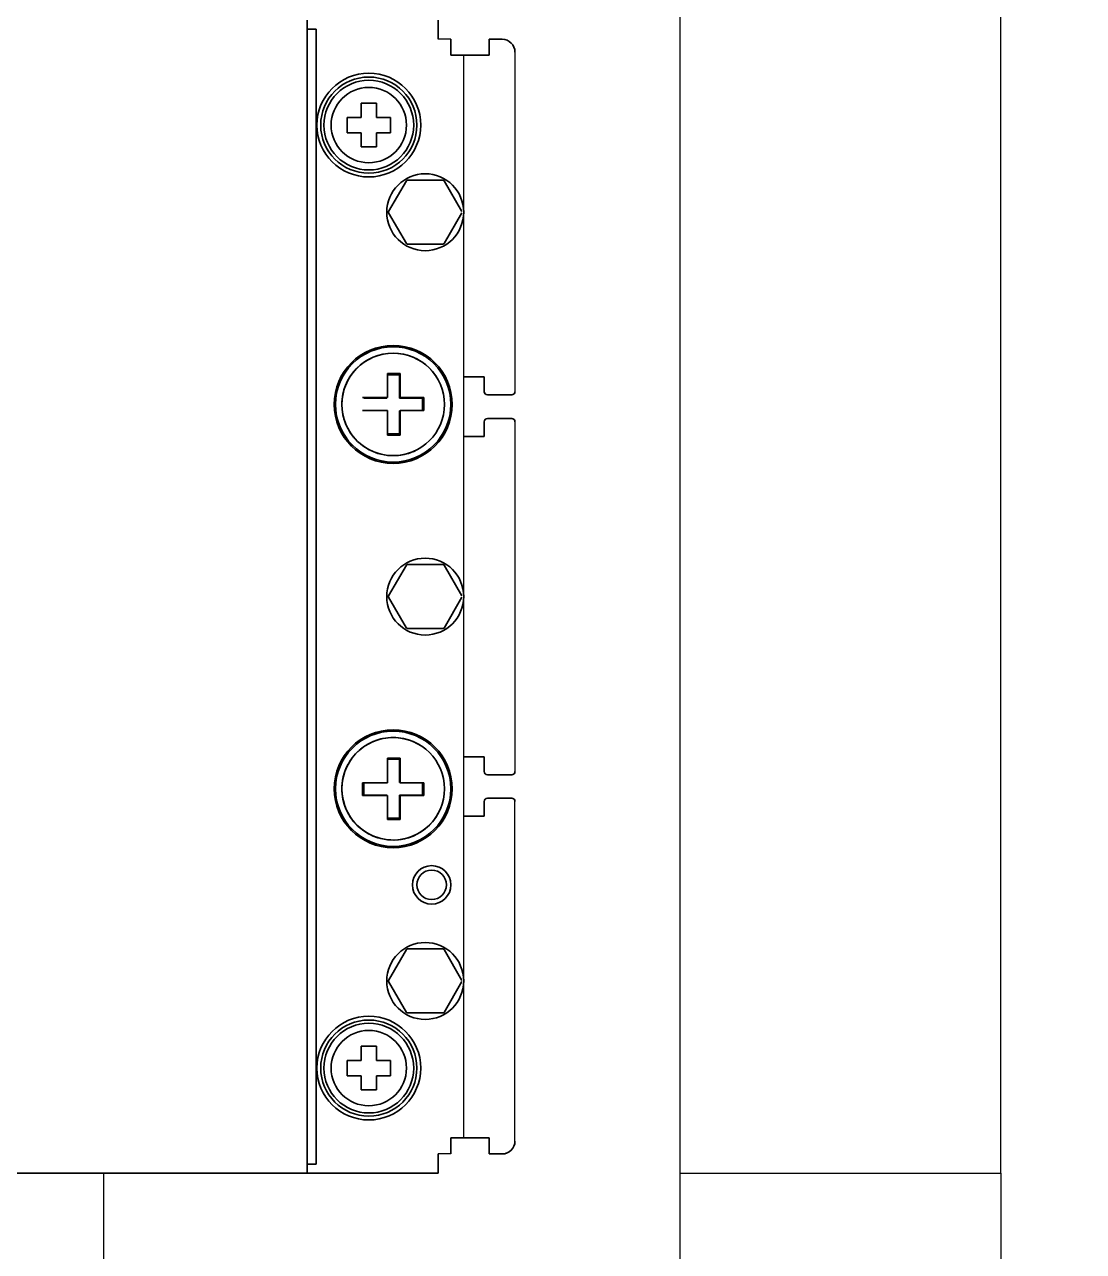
# Model space of a CAD drawing. Header units: millimetres. Extents: x 0 to 840, y -1485 to 297.
# Drawn here: x 76.87 to 85.13, y -1358.74 to -1349.16 of the extents above; entities that cross this region are included whole.
import ezdxf

# ---------------------------------------------------------------- set-up
doc = ezdxf.new("R2010")
doc.units = ezdxf.units.MM

# ---------------------------------------------------------------- blocks, each defined once
blk = doc.blocks.new('Barra 25x5mm')
at = {"color": 6}
for points in [[(-5.75, 0), (-8.25, 0), (-8.25, 2.5), (-5.75, 2.5)], [(1.25, 0), (-1.25, 0), (-1.25, 2.5), (1.25, 2.5)], [(8.25, 0), (5.75, 0), (5.75, 2.5), (8.25, 2.5)]]:
    blk.add_lwpolyline(points, close=True, dxfattribs=at)
for centre in [(-7, 1.25), (0, 1.25), (7, 1.25)]:
    blk.add_circle(centre, 0.5457)
blk = doc.blocks.new('XT2_3P ABB')
for p, q in [((-4.25, 13), (-1.5992, 13)), ((-1.365, 13), (1.365, 13)), ((4.25, 13), (1.5992, 13)), ((4.225, 12.6), (-4.225, 12.6)), ((-4.35, 12.5), (-4.35, 12.4)), ((4.35, 12.5), (4.35, 12.4))]:
    blk.add_line(p, q)
at = {"lineweight": 35, "ltscale": 0.0475}
for p, q in [((-1.5742, 12.975), (-1.5742, 12.785)), ((-1.39, 12.785), (-1.39, 12.975)), ((1.39, 12.975), (1.39, 12.785)), ((1.5742, 12.975), (1.5742, 12.785))]:
    blk.add_line(p, q, dxfattribs=at)
at = {"lineweight": 35, "ltscale": 0.025}
for p, q in [((-4.35, 12.8), (-4.35, 12.9)), ((4.35, 12.8), (4.35, 12.9)), ((-4.35, 12.8), (-4.25, 12.8)), ((4.35, 12.8), (4.25, 12.8)), ((-4.5, 12.4), (-4.4, 12.4)), ((4.4, 12.4), (4.5, 12.4)), ((-1.5536, 12.29), (-1.4536, 12.29)), ((1.5536, 12.29), (1.4536, 12.29)), ((-1.74, 12.0057), (-1.74, 12.1057)), ((-1.26, 12.1057), (-1.26, 12.0057)), ((1.26, 12.1057), (1.26, 12.0057)), ((1.74, 12.0057), (1.74, 12.1057)), ((1.5536, 11.81), (1.4536, 11.81)), ((-4.43, 11.45), (-4.33, 11.45)), ((4.33, 11.45), (4.43, 11.45)), ((-4.5, 11.38), (-4.4, 11.38)), ((4.4, 11.38), (4.5, 11.38))]:
    blk.add_line(p, q, dxfattribs=at)
at = {"lineweight": 35, "ltscale": 0.03125}
for p, q in [((-4.225, 12.8), (-4.35, 12.8)), ((4.225, 12.8), (4.35, 12.8)), ((-4.35, 12.5), (-4.225, 12.5)), ((4.225, 12.5), (4.35, 12.5))]:
    blk.add_line(p, q, dxfattribs=at)
at = {"lineweight": 35, "ltscale": 0.00625}
for p, q in [((-4.225, 12.8), (-4.25, 12.8)), ((4.225, 12.8), (4.25, 12.8))]:
    blk.add_line(p, q, dxfattribs=at)
at = {"lineweight": 35, "ltscale": 0.075}
for p, q in [((-4.225, 12.5), (-4.225, 12.8)), ((4.225, 12.5), (4.225, 12.8))]:
    blk.add_line(p, q, dxfattribs=at)
at = {"lineweight": 35, "ltscale": 0.02875}
for p, q in [((-1.5992, 12.76), (-1.7142, 12.76)), ((-1.5992, 12.76), (-1.7142, 12.76)), ((-1.365, 12.76), (-1.25, 12.76)), ((-1.365, 12.76), (-1.25, 12.76)), ((1.365, 12.76), (1.25, 12.76)), ((1.365, 12.76), (1.25, 12.76)), ((1.5992, 12.76), (1.7142, 12.76)), ((1.5992, 12.76), (1.7142, 12.76))]:
    blk.add_line(p, q, dxfattribs=at)
at = {"lineweight": 35, "ltscale": 0.04}
for p, q in [((-1.7142, 12.76), (-1.7142, 12.6)), ((-1.25, 12.76), (-1.25, 12.6)), ((1.25, 12.76), (1.25, 12.6)), ((1.7142, 12.76), (1.7142, 12.6))]:
    blk.add_line(p, q, dxfattribs=at)
at = {"lineweight": 35, "ltscale": 0.069455}
for p, q in [((-3.2453, 12.4471), (-3.0047, 12.586)), ((-2.9953, 12.586), (-2.7547, 12.4471)), ((-0.2453, 12.4471), (-0.0047, 12.586)), ((0.0047, 12.586), (0.2453, 12.4471)), ((2.7547, 12.4471), (2.9953, 12.586)), ((3.0047, 12.586), (3.2453, 12.4471)), ((-3.25, 12.1611), (-3.25, 12.4389)), ((-2.75, 12.4389), (-2.75, 12.1611)), ((-0.25, 12.1611), (-0.25, 12.4389)), ((0.25, 12.4389), (0.25, 12.1611)), ((2.75, 12.1611), (2.75, 12.4389)), ((3.25, 12.4389), (3.25, 12.1611)), ((-3.0047, 12.014), (-3.2453, 12.1529)), ((-2.7547, 12.1529), (-2.9953, 12.014)), ((-0.0047, 12.014), (-0.2453, 12.1529)), ((0.2453, 12.1529), (0.0047, 12.014)), ((2.9953, 12.014), (2.7547, 12.1529)), ((3.2453, 12.1529), (3.0047, 12.014))]:
    blk.add_line(p, q, dxfattribs=at)
at = {"lineweight": 35, "ltscale": 0.0125}
for p, q in [((-4.4, 12.4), (-4.35, 12.4)), ((4.4, 12.4), (4.35, 12.4)), ((-1.55, 12.28), (-1.5, 12.28)), ((1.55, 12.28), (1.5, 12.28)), ((1.55, 11.82), (1.5, 11.82)), ((-4.25, 11.38), (-4.2, 11.38)), ((4.2, 11.38), (4.25, 11.38))]:
    blk.add_line(p, q, dxfattribs=at)
at = {"color": 7, "lineweight": 35}
blk.add_line((4.5, 0.6), (4.5, 12.4), dxfattribs=at)
blk.add_line((4.5, 0.6), (4.5, 12.4), dxfattribs=at)
at = {"lineweight": 35, "ltscale": 0.046067}
for p, q in [((-1.5536, 12.29), (-1.5536, 12.1057)), ((-1.4536, 12.29), (-1.4536, 12.1057)), ((1.4536, 12.29), (1.4536, 12.1057)), ((1.5536, 12.29), (1.5536, 12.1057))]:
    blk.add_line(p, q, dxfattribs=at)
at = {"lineweight": 35, "ltscale": 0.034619}
for p, q in [((-1.55, 12.28), (-1.55, 12.1415)), ((1.55, 12.28), (1.55, 12.1415))]:
    blk.add_line(p, q, dxfattribs=at)
at = {"lineweight": 35, "ltscale": 0.011593}
for p, q in [((-1.4536, 12.28), (-1.5, 12.28)), ((1.4536, 12.28), (1.5, 12.28)), ((1.4536, 11.82), (1.5, 11.82))]:
    blk.add_line(p, q, dxfattribs=at)
at = {"lineweight": 35, "ltscale": 0.046593}
for p, q in [((-1.5536, 12.1057), (-1.74, 12.1057)), ((1.5536, 12.1057), (1.74, 12.1057))]:
    blk.add_line(p, q, dxfattribs=at)
at = {"lineweight": 35, "ltscale": 0.023567}
for p, q in [((-1.73, 12.1), (-1.73, 12.0057)), ((-1.27, 12.0057), (-1.27, 12.1)), ((1.27, 12.0057), (1.27, 12.1)), ((1.73, 12.1), (1.73, 12.0057))]:
    blk.add_line(p, q, dxfattribs=at)
at = {"lineweight": 35, "ltscale": 0.045}
for p, q in [((-1.73, 12.1), (-1.55, 12.1)), ((-1.27, 12.1), (-1.45, 12.1)), ((1.27, 12.1), (1.45, 12.1)), ((1.73, 12.1), (1.55, 12.1)), ((-1.55, 11.82), (-1.55, 12)), ((1.55, 11.82), (1.55, 12))]:
    blk.add_line(p, q, dxfattribs=at)
at = {"lineweight": 35, "ltscale": 0.010381}
for p, q in [((-1.55, 12.1415), (-1.55, 12.1)), ((1.55, 12.1415), (1.55, 12.1))]:
    blk.add_line(p, q, dxfattribs=at)
at = {"lineweight": 35, "ltscale": 0.013912}
for p, q in [((-1.4536, 12.1057), (-1.398, 12.1057)), ((1.4536, 12.1057), (1.398, 12.1057))]:
    blk.add_line(p, q, dxfattribs=at)
at = {"lineweight": 35, "ltscale": 0.001433}
for p, q in [((-1.45, 12.1057), (-1.45, 12.1)), ((1.45, 12.1057), (1.45, 12.1))]:
    blk.add_line(p, q, dxfattribs=at)
at = {"lineweight": 35, "ltscale": 0.034495}
for p, q in [((-1.398, 12.1057), (-1.26, 12.1057)), ((1.398, 12.1057), (1.26, 12.1057))]:
    blk.add_line(p, q, dxfattribs=at)
at = {"lineweight": 35, "ltscale": 0.03}
for p, q in [((-3.74, 12.03), (-3.62, 12.03)), ((3.62, 12.03), (3.74, 12.03)), ((-3.85, 11.8), (-3.85, 11.92)), ((-3.51, 11.92), (-3.51, 11.8)), ((3.51, 11.8), (3.51, 11.92)), ((3.85, 11.92), (3.85, 11.8)), ((-3.62, 11.69), (-3.74, 11.69)), ((3.74, 11.69), (3.62, 11.69))]:
    blk.add_line(p, q, dxfattribs=at)
at = {"lineweight": 35, "ltscale": 0.015043}
for p, q in [((-3.74, 11.9698), (-3.74, 12.03)), ((3.62, 11.9698), (3.62, 12.03)), ((-3.62, 11.69), (-3.62, 11.7502)), ((3.74, 11.69), (3.74, 11.7502))]:
    blk.add_line(p, q, dxfattribs=at)
at = {"lineweight": 35, "ltscale": 0.0275}
for p, q in [((-3.62, 12.03), (-3.62, 11.92)), ((3.74, 12.03), (3.74, 11.92)), ((-3.85, 11.92), (-3.74, 11.92)), ((-3.62, 11.92), (-3.51, 11.92)), ((3.51, 11.92), (3.62, 11.92)), ((3.74, 11.92), (3.85, 11.92)), ((-3.74, 11.8), (-3.85, 11.8)), ((-3.74, 11.69), (-3.74, 11.8)), ((-3.62, 11.8), (-3.51, 11.8)), ((3.62, 11.8), (3.51, 11.8)), ((3.62, 11.69), (3.62, 11.8)), ((3.74, 11.8), (3.85, 11.8))]:
    blk.add_line(p, q, dxfattribs=at)
at = {"lineweight": 35, "ltscale": 0.039743}
for p, q in [((-1.74, 12.0057), (-1.581, 12.0057)), ((1.74, 12.0057), (1.581, 12.0057))]:
    blk.add_line(p, q, dxfattribs=at)
at = {"lineweight": 35, "ltscale": 0.00685}
for p, q in [((-1.581, 12.0057), (-1.5536, 12.0057)), ((1.581, 12.0057), (1.5536, 12.0057))]:
    blk.add_line(p, q, dxfattribs=at)
at = {"lineweight": 35, "ltscale": 0.048933}
for p, q in [((-1.5536, 12.0057), (-1.5536, 11.81)), ((-1.4536, 11.81), (-1.4536, 12.0057)), ((1.4536, 11.81), (1.4536, 12.0057)), ((1.5536, 12.0057), (1.5536, 11.81))]:
    blk.add_line(p, q, dxfattribs=at)
at = {"lineweight": 35, "ltscale": 0.000907}
for p, q in [((-1.5536, 12), (-1.55, 12)), ((1.5536, 12), (1.55, 12))]:
    blk.add_line(p, q, dxfattribs=at)
at = {"lineweight": 35, "ltscale": 0.048407}
for p, q in [((-1.4536, 12.0057), (-1.26, 12.0057)), ((1.4536, 12.0057), (1.26, 12.0057))]:
    blk.add_line(p, q, dxfattribs=at)
at = {"lineweight": 35, "ltscale": 0.012457}
for p, q in [((-3.74, 11.9698), (-3.74, 11.92)), ((3.62, 11.9698), (3.62, 11.92)), ((-3.62, 11.7502), (-3.62, 11.8)), ((3.74, 11.7502), (3.74, 11.8))]:
    blk.add_line(p, q, dxfattribs=at)
at = {"lineweight": 35, "ltscale": 0.0175}
for p, q in [((-4.43, 11.38), (-4.43, 11.45)), ((4.43, 11.38), (4.43, 11.45))]:
    blk.add_line(p, q, dxfattribs=at)
at = {"lineweight": 35}
for p, q in [((4.33, 11.45), (-4.33, 11.45)), ((3.95, 11.38), (-3.95, 11.38))]:
    blk.add_line(p, q, dxfattribs=at)
at = {"lineweight": 35, "ltscale": 0.0375}
for p, q in [((-4.25, 11.38), (-4.4, 11.38)), ((4.4, 11.38), (4.25, 11.38))]:
    blk.add_line(p, q, dxfattribs=at)
at = {"lineweight": 35, "ltscale": 0.000452}
for p, q in [((-4.1982, 11.38), (-4.2, 11.38)), ((4.2, 11.38), (4.1982, 11.38))]:
    blk.add_line(p, q, dxfattribs=at)
at = {"lineweight": 35, "ltscale": 0.062048}
for p, q in [((-3.95, 11.38), (-4.1982, 11.38)), ((4.1982, 11.38), (3.95, 11.38))]:
    blk.add_line(p, q, dxfattribs=at)
at = {"lineweight": 35}
for centre, radius in [((-3, 12.3), 0.3), ((0, 12.3), 0.3), ((3, 12.3), 0.3), ((-1.5, 12.05), 0.46), ((-1.5, 12.05), 0.45), ((-1.5, 12.05), 0.4), ((1.5, 12.05), 0.46), ((1.5, 12.05), 0.45), ((1.5, 12.05), 0.4), ((2.25, 12.35), 0.15), ((2.25, 12.35), 0.115), ((-3.68, 11.86), 0.405), ((3.68, 11.86), 0.405), ((-3.68, 11.86), 0.375), ((-3.68, 11.86), 0.35), ((3.68, 11.86), 0.375), ((3.68, 11.86), 0.35), ((-3.68, 11.86), 0.2939), ((3.68, 11.86), 0.2939)]:
    blk.add_circle(centre, radius, dxfattribs=at)
for centre, radius, start, end in [((-4.25, 12.9), 0.1, 90, 180), ((-4.25, 12.9), 0.1, 90, 180.00001), ((-1.5992, 12.975), 0.025, 0, 90), ((-1.365, 12.975), 0.025, 90, 180), ((1.365, 12.975), 0.025, 0, 90), ((1.5992, 12.975), 0.025, 90, 180), ((4.25, 12.9), 0.1, 0, 90), ((4.25, 12.9), 0.1, 359.99999, 90), ((-1.5992, 12.785), 0.025, 270, 0), ((-1.5992, 12.785), 0.025, 270, 0), ((-1.365, 12.785), 0.025, 180, 270), ((-1.365, 12.785), 0.025, 180, 270), ((1.365, 12.785), 0.025, 270, 0), ((1.365, 12.785), 0.025, 270, 0), ((1.5992, 12.785), 0.025, 180, 270), ((1.5992, 12.785), 0.025, 180, 270), ((2.25, 12.35), 0.15, 0, 180), ((-3, 12.3), 0.286, 149.05831, 150.94169), ((-3, 12.3), 0.286, 29.05831, 30.94169), ((-1.5, 12.05), 0.4, 118.64789, 298.64789), ((0, 12.3), 0.286, 149.05831, 150.94169), ((0, 12.3), 0.286, 29.05831, 30.94169), ((1.5, 12.05), 0.4, 241.35211, 61.35211), ((3, 12.3), 0.286, 149.05831, 150.94169), ((3, 12.3), 0.286, 29.05831, 30.94169), ((-1.5, 12.05), 0.4, 211.26107, 31.26107), ((1.5, 12.05), 0.4, 148.73893, 328.73893), ((-3, 12.3), 0.286, 209.05831, 210.94169), ((-3, 12.3), 0.286, 329.05831, 330.94169), ((0, 12.3), 0.286, 209.05831, 210.94169), ((0, 12.3), 0.286, 329.05831, 330.94169), ((3, 12.3), 0.286, 209.05831, 210.94169), ((3, 12.3), 0.286, 329.05831, 330.94169), ((-3, 12.3), 0.286, 269.05831, 270.94169), ((0, 12.3), 0.286, 269.05831, 270.94169), ((3, 12.3), 0.286, 269.05831, 270.94169)]:
    blk.add_arc(centre, radius, start, end, dxfattribs=at)

msp = doc.modelspace()

# ---------------------------------------------------------------- linework, layer by layer
at = {"color": 6}
for p, q in [((81.9881, -1358.1295), (81.9881, -1322.1295)), ((84.4881, -1358.1295), (84.4881, -1322.1295))]:
    msp.add_line(p, q, dxfattribs=at)

# ---------------------------------------------------------------- block references
at = {"rotation": 270}
msp.add_blockref('XT2_3P ABB', (67.6981, -1353.6295), dxfattribs=at)
msp.add_blockref('Barra 25x5mm', (83.2381, -1360.6295))

doc.saveas('drawing.dxf')
